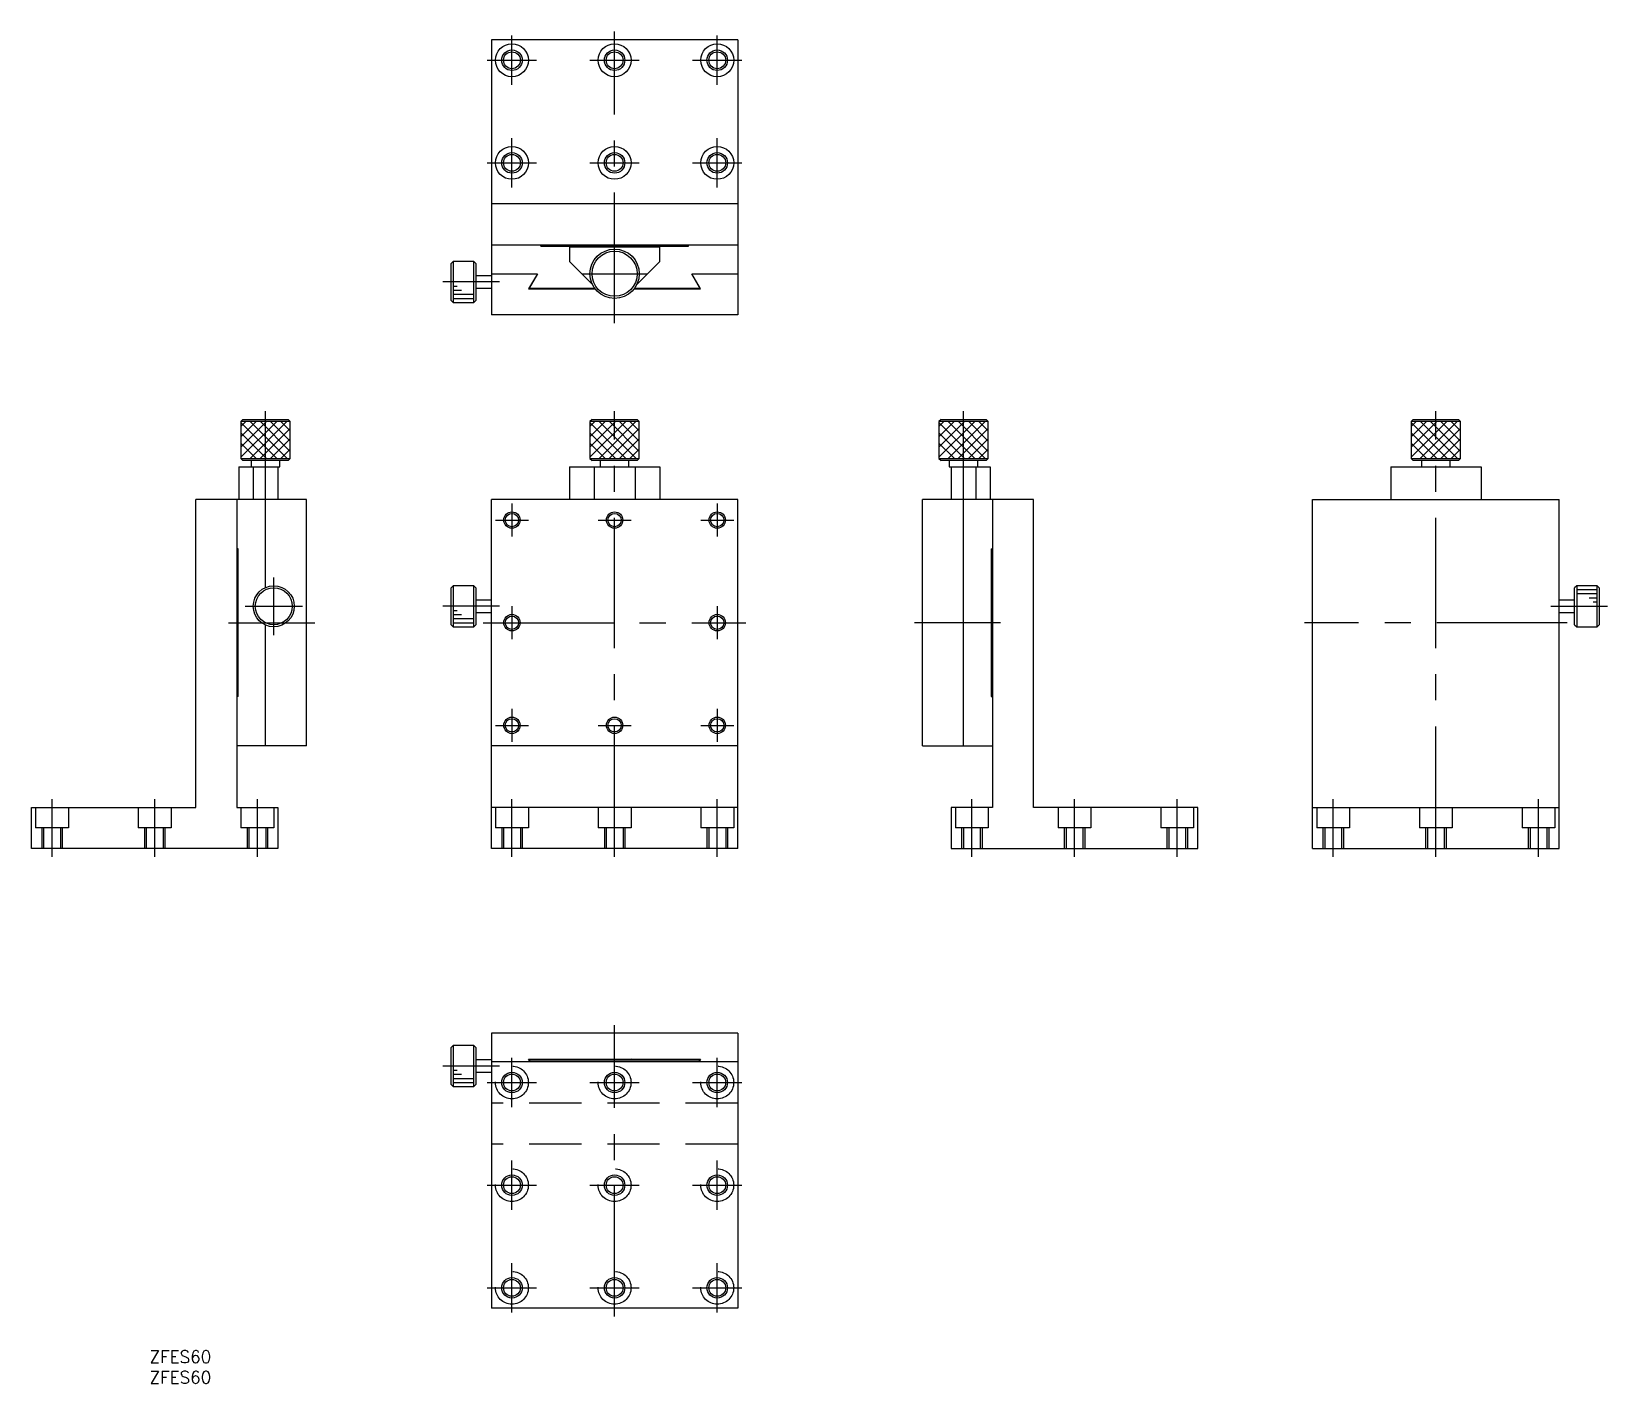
# Model space of a CAD drawing. Extents: x -142 to 242, y -48 to 281.
import ezdxf

# ---------------------------------------------------------------- set-up
doc = ezdxf.new("R2010")
doc.units = 0
doc.linetypes.add('CENTER', pattern=[50.8, 31.75, -6.35, 6.35, -6.35])
doc.linetypes.add('DASHED', pattern=[19.05, 12.7, -6.35])
doc.layers.get('0').update_dxf_attribs({"linetype": 'CONTINUOUS'})
doc.layers.add('CENTER', color=1, linetype='CENTER')
doc.styles.get("Standard").update_dxf_attribs({"font": 'txt.shx', "height": 3, "bigfont": 'bigfont.shx'})

msp = doc.modelspace()

# ---------------------------------------------------------------- linework, layer by layer
at = {"color": 7, "linetype": 'CONTINUOUS'}
for p, q in [((-30, 279), (-30, 212)), ((30, 279), (-30, 279)), ((30, 279), (30, 212)), ((30, 239), (-30, 239)), ((30, 229), (-30, 229)), ((-18, 228.7), (-18, 229)), ((-18, 228.7), (18, 228.7)), ((11, 228.5), (-11, 228.5)), ((-11, 228.5), (-11, 225)), ((11, 225), (11, 228.5)), ((18, 228.7), (18, 229)), ((-39.3, 225), (-39.8, 224.5)), ((-39.8, 215.5), (-39.8, 224.5)), ((-39.3, 225), (-39.3, 215)), ((-34.3, 225), (-39.3, 225)), ((-34.3, 215), (-34.3, 225)), ((-33.8, 224.5), (-34.3, 225)), ((-33.8, 224.5), (-33.8, 215.5)), ((-11, 225), (-5.41, 219.41)), ((5.41, 219.41), (11, 225)), ((-39.3, 219), (-38.3, 219)), ((-30, 221.5), (-33.8, 221.5)), ((-30, 222), (-18.81, 222)), ((-18.81, 222), (-20.95, 218.3)), ((-18.81, 222), (-20.84, 218.5)), ((20.84, 218.5), (18.81, 222)), ((18.81, 222), (30, 222)), ((20.95, 218.3), (18.81, 222)), ((-39.8, 215.5), (-39.3, 215)), ((-39.3, 218), (-37.3, 218)), ((-39.3, 217), (-34.3, 217)), ((-39.3, 216), (-34.3, 216)), ((-39.3, 215), (-34.3, 215)), ((-34.3, 215), (-33.8, 215.5)), ((-33.8, 218.5), (-30, 218.5)), ((-20.95, 218.3), (-4.72, 218.3)), ((-20.84, 218.5), (-4.87, 218.5)), ((4.72, 218.3), (20.95, 218.3)), ((4.87, 218.5), (20.84, 218.5)), ((30, 212), (-30, 212)), ((-90.5, 186.5), (-91, 186)), ((-89.79, 186), (-91, 184.79)), ((-87.29, 186), (-91, 182.29)), ((-82.29, 186), (-91, 177.29)), ((-84.79, 186), (-91, 179.79)), ((-79, 186), (-91, 186)), ((-91, 186), (-91, 177)), ((-91, 185.73), (-82.26, 177)), ((-90.5, 186.5), (-79.5, 186.5)), ((-79.79, 186), (-88.79, 177)), ((-88.77, 186), (-79.76, 177)), ((-79, 184.29), (-86.29, 177)), ((-86.27, 186), (-79, 178.73)), ((-83.77, 186), (-79, 181.23)), ((-81.27, 186), (-79, 183.73)), ((-79, 186), (-79.5, 186.5)), ((-79, 177), (-79, 186)), ((-5.5, 186.5), (-6, 186)), ((-4.79, 186), (-6, 184.79)), ((-2.29, 186), (-6, 182.29)), ((2.71, 186), (-6, 177.29)), ((0.21, 186), (-6, 179.79)), ((6, 186), (-6, 186)), ((-6, 186), (-6, 177)), ((-6, 185.73), (2.74, 177)), ((-5.5, 186.5), (5.5, 186.5)), ((5.21, 186), (-3.79, 177)), ((-3.77, 186), (5.24, 177)), ((6, 184.29), (-1.29, 177)), ((-1.27, 186), (6, 178.73)), ((1.23, 186), (6, 181.23)), ((3.73, 186), (6, 183.73)), ((6, 186), (5.5, 186.5)), ((6, 177), (6, 186)), ((79.5, 186.5), (79, 186)), ((80.21, 186), (79, 184.79)), ((82.71, 186), (79, 182.29)), ((87.71, 186), (79, 177.29)), ((85.21, 186), (79, 179.79)), ((91, 186), (79, 186)), ((79, 186), (79, 177)), ((79, 185.73), (87.74, 177)), ((79.5, 186.5), (90.5, 186.5)), ((90.21, 186), (81.21, 177)), ((81.23, 186), (90.24, 177)), ((91, 184.29), (83.71, 177)), ((83.73, 186), (91, 178.73)), ((86.23, 186), (91, 181.23)), ((88.73, 186), (91, 183.73)), ((91, 186), (90.5, 186.5)), ((91, 177), (91, 186)), ((194.5, 186.5), (194, 186)), ((195.21, 186), (194, 184.79)), ((197.71, 186), (194, 182.29)), ((202.71, 186), (194, 177.29)), ((200.21, 186), (194, 179.79)), ((206, 186), (194, 186)), ((194, 186), (194, 177)), ((194, 185.73), (202.74, 177)), ((194.5, 186.5), (205.5, 186.5)), ((205.21, 186), (196.21, 177)), ((196.23, 186), (205.24, 177)), ((206, 184.29), (198.71, 177)), ((198.73, 186), (206, 178.73)), ((201.23, 186), (206, 181.23)), ((203.73, 186), (206, 183.73)), ((206, 186), (205.5, 186.5)), ((206, 177), (206, 186)), ((-91, 183.23), (-84.76, 177)), ((-91, 180.73), (-87.26, 177)), ((-79, 181.79), (-83.79, 177)), ((-6, 183.23), (0.24, 177)), ((-6, 180.73), (-2.26, 177)), ((6, 181.79), (1.21, 177)), ((79, 183.23), (85.24, 177)), ((79, 180.73), (82.74, 177)), ((91, 181.79), (86.21, 177)), ((194, 183.23), (200.24, 177)), ((194, 180.73), (197.74, 177)), ((206, 181.79), (201.21, 177)), ((-91, 177), (-79, 177)), ((-91, 177), (-90.5, 176.5)), ((-79, 179.29), (-81.29, 177)), ((-79.5, 176.5), (-79, 177)), ((-6, 177), (6, 177)), ((-6, 177), (-5.5, 176.5)), ((6, 179.29), (3.71, 177)), ((5.5, 176.5), (6, 177)), ((79, 177), (91, 177)), ((79, 177), (79.5, 176.5)), ((91, 179.29), (88.71, 177)), ((90.5, 176.5), (91, 177)), ((194, 177), (206, 177)), ((194, 177), (194.5, 176.5)), ((206, 179.29), (203.71, 177)), ((205.5, 176.5), (206, 177)), ((-91.5, 175), (-81.5, 175)), ((-91.5, 175), (-91.5, 167)), ((-79.5, 176.5), (-90.5, 176.5)), ((-88.5, 176.5), (-88.5, 175)), ((-88, 175), (-88, 167)), ((-82, 175), (-82, 167)), ((-81.5, 175), (-81.5, 176.5)), ((-11, 175), (11, 175)), ((-11, 175), (-11, 167)), ((5.5, 176.5), (-5.5, 176.5)), ((-5, 175), (-5, 167)), ((-3.5, 176.5), (-3.5, 175)), ((3.5, 175), (3.5, 176.5)), ((5, 175), (5, 167)), ((11, 175), (11, 167)), ((90.5, 176.5), (79.5, 176.5)), ((81.5, 176.5), (81.5, 175)), ((81.5, 175), (91.5, 175)), ((82, 175), (82, 167)), ((88, 175), (88, 167)), ((88.5, 175), (88.5, 176.5)), ((91.5, 175), (91.5, 167)), ((189, 175), (211, 175)), ((189, 175), (189, 167)), ((205.5, 176.5), (194.5, 176.5)), ((196.5, 176.5), (196.5, 175)), ((203.5, 175), (203.5, 176.5)), ((211, 175), (211, 167)), ((-102, 92), (-102, 167)), ((-75, 167), (-102, 167)), ((-92, 167), (-92, 92)), ((-85, 145.58), (-85, 167)), ((-75, 107), (-75, 167)), ((-30, 82), (-30, 167)), ((30, 167), (-30, 167)), ((30, 82), (30, 167)), ((102, 167), (75, 167)), ((75, 107), (75, 167)), ((85, 107), (85, 167)), ((92, 167), (92, 92)), ((102, 92), (102, 167)), ((170, 82), (170, 167)), ((170, 167), (230, 167)), ((230, 82), (230, 167)), ((-91.7, 155), (-92, 155)), ((-91.7, 119), (-91.7, 155)), ((91.7, 155), (91.7, 119)), ((91.7, 155), (92, 155)), ((-39.3, 146), (-39.8, 145.5)), ((-39.3, 146), (-39.3, 136)), ((-34.3, 146), (-39.3, 146)), ((-34.3, 136), (-34.3, 146)), ((-33.8, 145.5), (-34.3, 146)), ((234.3, 146), (233.8, 145.5)), ((234.3, 146), (234.3, 136)), ((239.3, 146), (234.3, 146)), ((239.3, 136), (239.3, 146)), ((239.8, 145.5), (239.3, 146)), ((-39.8, 136.5), (-39.8, 145.5)), ((-33.8, 145.5), (-33.8, 136.5)), ((-30, 142.5), (-33.8, 142.5)), ((233.8, 142.5), (230, 142.5)), ((233.8, 136.5), (233.8, 145.5)), ((239.3, 145), (234.3, 145)), ((239.3, 144), (234.3, 144)), ((239.3, 143), (237.3, 143)), ((239.8, 145.5), (239.8, 136.5)), ((-39.3, 140), (-38.3, 140)), ((-39.3, 139), (-37.3, 139)), ((-33.8, 139.5), (-30, 139.5)), ((230, 139.5), (233.8, 139.5)), ((239.3, 142), (238.3, 142)), ((-85, 107), (-85, 136.42)), ((-39.8, 136.5), (-39.3, 136)), ((-39.3, 138), (-34.3, 138)), ((-39.3, 137), (-34.3, 137)), ((-39.3, 136), (-34.3, 136)), ((-34.3, 136), (-33.8, 136.5)), ((233.8, 136.5), (234.3, 136)), ((234.3, 136), (239.3, 136)), ((239.3, 136), (239.8, 136.5)), ((-91.7, 119), (-92, 119)), ((91.7, 119), (92, 119)), ((-75, 107), (-92, 107)), ((30, 107), (-30, 107)), ((75, 107), (92, 107)), ((-142, 82), (-142, 92)), ((-142, 92), (-102, 92)), ((-92, 92), (-82, 92)), ((-82, 92), (-82, 82)), ((30, 92), (-30, 92)), ((82, 92), (82, 82)), ((92, 92), (82, 92)), ((142, 92), (102, 92)), ((142, 82), (142, 92)), ((170, 92), (230, 92)), ((-82, 82), (-142, 82)), ((30, 82), (-30, 82)), ((82, 82), (142, 82)), ((170, 82), (230, 82)), ((-30, 37), (-30, -30)), ((30, 37), (-30, 37)), ((30, 37), (30, -30)), ((-39.3, 34), (-39.8, 33.5)), ((-39.8, 24.5), (-39.8, 33.5)), ((-39.3, 34), (-39.3, 24)), ((-34.3, 34), (-39.3, 34)), ((-34.3, 24), (-34.3, 34)), ((-33.8, 33.5), (-34.3, 34)), ((-33.8, 33.5), (-33.8, 24.5)), ((-39.3, 28), (-38.3, 28)), ((-39.3, 27), (-37.3, 27)), ((-30, 30.5), (-33.8, 30.5)), ((-33.8, 27.5), (-30, 27.5)), ((30, 30), (-30, 30)), ((-20.54, 30), (-20.95, 30.7)), ((-20.95, 30.7), (20.95, 30.7)), ((-20.84, 30.5), (20.84, 30.5)), ((-20.55, 30), (-20.84, 30.5)), ((20.95, 30.7), (20.54, 30)), ((20.84, 30.5), (20.55, 30)), ((-39.8, 24.5), (-39.3, 24)), ((-39.3, 26), (-34.3, 26)), ((-39.3, 25), (-34.3, 25)), ((-39.3, 24), (-34.3, 24)), ((-34.3, 24), (-33.8, 24.5)), ((30, -30), (-30, -30))]:
    msp.add_line(p, q, dxfattribs=at)
at = {"color": 3, "linetype": 'DASHED'}
for p, q in [((-141, 92), (-141, 87)), ((-133, 92), (-133, 87)), ((-116, 92), (-116, 87)), ((-108, 92), (-108, 87)), ((-91, 92), (-91, 87)), ((-83, 92), (-83, 87)), ((-29, 92), (-29, 87)), ((-21, 92), (-21, 87)), ((-4, 92), (-4, 87)), ((4, 92), (4, 87)), ((21, 92), (21, 87)), ((29, 92), (29, 87)), ((83, 92), (83, 87)), ((91, 92), (91, 87)), ((108, 92), (108, 87)), ((116, 92), (116, 87)), ((133, 92), (133, 87)), ((141, 92), (141, 87)), ((171, 92), (171, 87)), ((179, 92), (179, 87)), ((196, 92), (196, 87)), ((204, 92), (204, 87)), ((221, 92), (221, 87)), ((229, 92), (229, 87)), ((-133, 87), (-141, 87)), ((-139.5, 87), (-139.5, 82)), ((-139.05, 87), (-139.05, 82)), ((-134.95, 87), (-134.95, 82)), ((-134.5, 87), (-134.5, 82)), ((-108, 87), (-116, 87)), ((-114.5, 87), (-114.5, 82)), ((-114.05, 87), (-114.05, 82)), ((-109.95, 87), (-109.95, 82)), ((-109.5, 87), (-109.5, 82)), ((-83, 87), (-91, 87)), ((-89.5, 87), (-89.5, 82)), ((-89.05, 87), (-89.05, 82)), ((-84.95, 87), (-84.95, 82)), ((-84.5, 87), (-84.5, 82)), ((-21, 87), (-29, 87)), ((-27.5, 87), (-27.5, 82)), ((-27.05, 87), (-27.05, 82)), ((-22.95, 87), (-22.95, 82)), ((-22.5, 87), (-22.5, 82)), ((4, 87), (-4, 87)), ((-2.5, 87), (-2.5, 82)), ((-2.05, 87), (-2.05, 82)), ((2.05, 87), (2.05, 82)), ((2.5, 87), (2.5, 82)), ((29, 87), (21, 87)), ((22.5, 87), (22.5, 82)), ((22.95, 87), (22.95, 82)), ((27.05, 87), (27.05, 82)), ((27.5, 87), (27.5, 82)), ((91, 87), (83, 87)), ((84.5, 87), (84.5, 82)), ((84.95, 87), (84.95, 82)), ((89.05, 87), (89.05, 82)), ((89.5, 87), (89.5, 82)), ((116, 87), (108, 87)), ((109.5, 87), (109.5, 82)), ((109.95, 87), (109.95, 82)), ((114.05, 87), (114.05, 82)), ((114.5, 87), (114.5, 82)), ((141, 87), (133, 87)), ((134.5, 87), (134.5, 82)), ((134.95, 87), (134.95, 82)), ((139.05, 87), (139.05, 82)), ((139.5, 87), (139.5, 82)), ((179, 87), (171, 87)), ((172.5, 87), (172.5, 82)), ((172.95, 87), (172.95, 82)), ((177.05, 87), (177.05, 82)), ((177.5, 87), (177.5, 82)), ((204, 87), (196, 87)), ((197.5, 87), (197.5, 82)), ((197.95, 87), (197.95, 82)), ((202.05, 87), (202.05, 82)), ((202.5, 87), (202.5, 82)), ((229, 87), (221, 87)), ((222.5, 87), (222.5, 82)), ((222.95, 87), (222.95, 82)), ((227.05, 87), (227.05, 82)), ((227.5, 87), (227.5, 82)), ((30, 20), (-30, 20)), ((30, 10), (-30, 10))]:
    msp.add_line(p, q, dxfattribs=at)
at = {"color": 7, "linetype": 'CONTINUOUS'}
for centre, radius in [((-25, 274), 4), ((0, 274), 4), ((25, 274), 4), ((-25, 274), 2.05), ((0, 274), 2.05), ((25, 274), 2.05), ((-25, 249), 4), ((-25, 249), 2.05), ((0, 249), 4), ((0, 249), 2.05), ((25, 249), 4), ((25, 249), 2.05), ((0, 222), 6), ((0, 222), 5.5), ((-25, 162), 1.62), ((0, 162), 1.62), ((25, 162), 1.62), ((-83, 141), 5), ((-83, 141), 4.5), ((-25, 137), 1.62), ((25, 137), 1.62), ((-25, 112), 1.62), ((0, 112), 1.62), ((25, 112), 1.62), ((-25, 25), 2.05), ((0, 25), 2.05), ((25, 25), 2.05), ((-25, 0), 2.05), ((0, 0), 2.05), ((25, 0), 2.05), ((-25, -25), 2.05), ((0, -25), 2.05), ((25, -25), 2.05)]:
    msp.add_circle(centre, radius, dxfattribs=at)
at = {"color": 3, "linetype": 'CONTINUOUS'}
for centre, radius in [((-25, 274), 2.5), ((0, 274), 2.5), ((25, 274), 2.5), ((-25, 249), 2.5), ((0, 249), 2.5), ((25, 249), 2.5), ((-25, 162), 2), ((0, 162), 2), ((25, 162), 2), ((-25, 137), 2), ((25, 137), 2), ((-25, 112), 2), ((0, 112), 2), ((25, 112), 2), ((-25, 25), 2.5), ((0, 25), 2.5), ((25, 25), 2.5), ((-25, 0), 2.5), ((0, 0), 2.5), ((25, 0), 2.5), ((-25, -25), 2.5), ((0, -25), 2.5), ((25, -25), 2.5)]:
    msp.add_circle(centre, radius, dxfattribs=at)
at = {"color": 3, "linetype": 'DASHED'}
for centre in [(-25, 25), (0, 25), (25, 25), (-25, 0), (0, 0), (25, 0), (-25, -25), (0, -25), (25, -25)]:
    msp.add_circle(centre, 4, dxfattribs=at)
at = {"color": 7, "linetype": 'CONTINUOUS'}
for radius, start, end in [(6, 141.9269, 144.3147), (5.5, 137.7221, 140.4788), (5.5, 39.5212, 42.2779), (6, 35.6853, 38.0731)]:
    msp.add_arc((0, 27), radius, start, end, dxfattribs=at)
at = {"layer": 'CENTER', "color": 1, "linetype": 'CENTER'}
for p, q in [((0, 210), (0, 281)), ((-25, 268), (-25, 280)), ((25, 268), (25, 280)), ((-31, 274), (-19, 274)), ((-6, 274), (6, 274)), ((19, 274), (31, 274)), ((-25, 243), (-25, 255)), ((25, 243), (25, 255)), ((-31, 249), (-19, 249)), ((-6, 249), (6, 249)), ((19, 249), (31, 249)), ((-28, 220), (-41.8, 220)), ((-8, 222), (8, 222)), ((-85, 165), (-85, 188.5)), ((0, 80), (0, 188.5)), ((85, 165), (85, 188.5)), ((200, 80), (200, 188.5)), ((-25, 166), (-25, 158)), ((25, 166), (25, 158)), ((-29, 162), (-21, 162)), ((-4, 162), (4, 162)), ((21, 162), (29, 162)), ((-83, 134), (-83, 148)), ((-90, 141), (-76, 141)), ((-28, 141), (-41.8, 141)), ((-25, 141), (-25, 133)), ((25, 141), (25, 133)), ((228, 141), (241.8, 141)), ((-94, 137), (-73, 137)), ((-32, 137), (32, 137)), ((94, 137), (73, 137)), ((232, 137), (168, 137)), ((-25, 116), (-25, 108)), ((25, 116), (25, 108)), ((-29, 112), (-21, 112)), ((-4, 112), (4, 112)), ((21, 112), (29, 112)), ((-137, 80), (-137, 94)), ((-112, 80), (-112, 94)), ((-87, 80), (-87, 94)), ((-25, 80), (-25, 94)), ((25, 80), (25, 94)), ((87, 80), (87, 94)), ((112, 80), (112, 94)), ((137, 80), (137, 94)), ((175, 80), (175, 94)), ((225, 80), (225, 94)), ((0, -32), (0, 39)), ((-25, 19), (-25, 31)), ((25, 19), (25, 31)), ((-28, 29), (-41.8, 29)), ((-31, 25), (-19, 25)), ((-6, 25), (6, 25)), ((19, 25), (31, 25)), ((-25, -6), (-25, 6)), ((25, -6), (25, 6)), ((-31, 0), (-19, 0)), ((-6, 0), (6, 0)), ((19, 0), (31, 0)), ((-25, -31), (-25, -19)), ((25, -31), (25, -19)), ((-31, -25), (-19, -25)), ((-6, -25), (6, -25)), ((19, -25), (31, -25))]:
    msp.add_line(p, q, dxfattribs=at)

# ---------------------------------------------------------------- texts
at = {"color": 7, "linetype": 'CONTINUOUS'}
for p in [(-113.26, -43.31), (-113.26, -48.31)]:
    msp.add_text('ZFES60', height=3, dxfattribs=at).set_placement(p)

doc.saveas('drawing.dxf')
